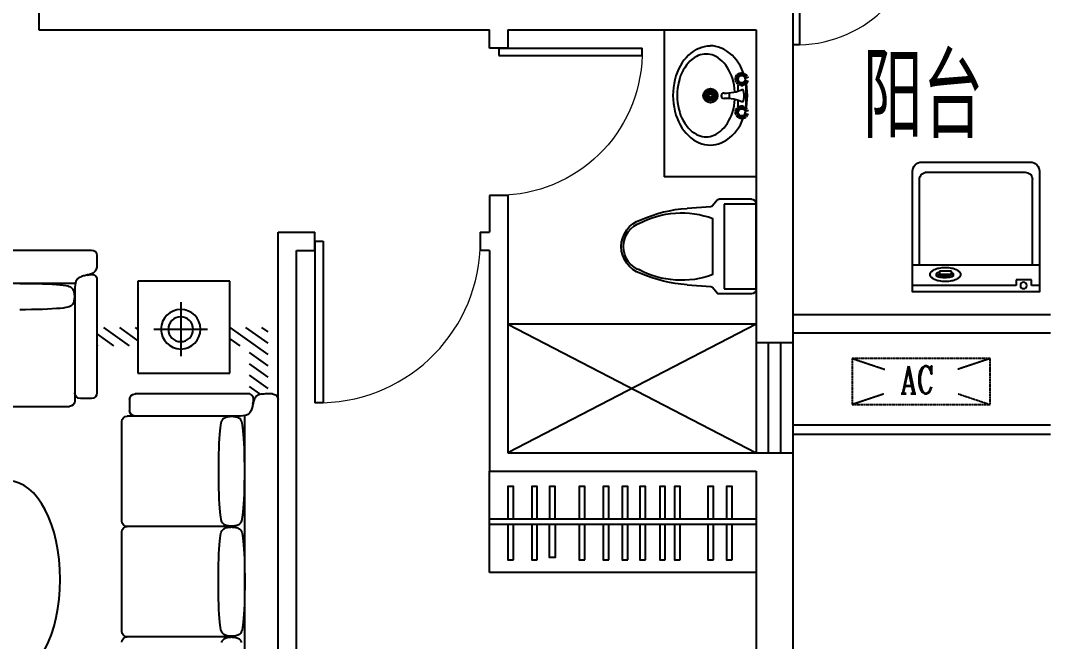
# Model space of a CAD drawing. Extents: x 4787548 to 4824448, y -1283794 to -1265894.
# Drawn here: x 4806948 to 4812548, y -1280419 to -1277044 of the extents above; entities that cross this region are included whole.
import ezdxf
from ezdxf.enums import TextEntityAlignment as Align

# ---------------------------------------------------------------- set-up
doc = ezdxf.new("R2010")
doc.units = 0
doc.header["$MEASUREMENT"] = 0
doc.linetypes.add('DASH', pattern=[0.35, 0.25, -0.1])
doc.layers.get('0').update_dxf_attribs({"linetype": 'CONTINUOUS'})
for name, color, linetype in [('4-BACLONY', 6, 'CONTINUOUS'), ('FURN', 8, 'CONTINUOUS'), ('j', 8, 'CONTINUOUS'), ('J-厨房', 8, 'CONTINUOUS'), ('KTIAO', 124, 'CONTINUOUS'), ('PUB_TEXT', 7, 'CONTINUOUS'), ('WALL', 2, 'CONTINUOUS'), ('WINDOW', 4, 'CONTINUOUS')]:
    doc.layers.add(name, color=color, linetype=linetype)
doc.styles.add('-黑体', font='simhei.ttf', dxfattribs={"width": 0.8})
doc.styles.add('_ROMANC', font='ROMANC', dxfattribs={"width": 0.6})
doc.styles.add('DIM_FONT', font='SIMPLEX.shx', dxfattribs={"width": 0.8})

# ---------------------------------------------------------------- blocks, each defined once
blk = doc.blocks.new('A$C41EE4F51')
for p, q in [((36.3, 647.4), (36.3, 690)), ((145.2, 690), (145.2, 0)), ((35.5, 647.4), (66.1, 647.4)), ((66.1, 647.4), (66.1, 564.3)), ((144.8, 652.3), (611.5, 652.3)), ((66.1, 564.3), (35.5, 564.3)), ((36.3, 0), (36.3, 564.3)), ((651.5, 77.7), (651.5, 612.3)), ((87.4, 222), (99.1, 221.9)), ((96.8, 211.5), (113.4, 211.5)), ((96.8, 146.9), (96.8, 211.5)), ((113.4, 211.5), (113.4, 146.9)), ((88.5, 130.2), (99, 130.2)), ((113.4, 146.9), (96.8, 146.9)), ((144.8, 37.7), (611.5, 37.7))]:
    blk.add_line(p, q)
at = {"elevation": 0}
blk.add_lwpolyline([(706.3, 50), (706.3, 640, 0.414214), (656.3, 690), (0.5, 690), (0.5, 0), (656.3, 0, 0.414214)], format="xyb", close=True, dxfattribs=at)
blk.add_circle((35.5, 603.7), 17.5)
for centre, radius, start, end in [((611.5, 612.3), 40, 0, 90), ((166.4, 192), 108.5, 155.2655, 169.1967), ((122.2, 212.3), 59.9, 131.9599, 155.2655), ((94.9, 242.6), 19.1, 90, 131.9599), ((94.9, 242.6), 19.1, 48.0401, 90), ((67.6, 212.3), 59.9, 24.7345, 48.0401), ((23.5, 192), 108.5, 10.8033, 24.7345), ((236.6, 178.5), 180, 169.1967, 180), ((236.6, 178.5), 180, 180, 190.8033), ((254.2, 176), 177.5, 173.9017, 180), ((254.2, 176), 177.5, 180, 186.0983), ((171.6, 184.9), 94.4, 165.5369, 173.9017), ((120.2, 198.1), 41.3, 148.0894, 165.5369), ((88.5, 217.8), 4.03, 90, 148.0894), ((264.7, 176), 177.5, 173.9017, 180), ((264.7, 176), 177.5, 180, 186.0983), ((182.1, 184.9), 94.4, 165.5369, 173.9017), ((88.5, 217.8), 4.03, 72.0546, 90), ((130.7, 198.1), 41.3, 148.0894, 165.5369), ((99, 217.8), 4.03, 90, 148.0894), ((99, 217.8), 4.03, 31.9106, 90), ((67.4, 198.1), 41.3, 18.9155, 31.9106), ((-46.8, 178.5), 180, 0, 10.8033), ((-46.8, 178.5), 180, 349.1967, 0), ((166.4, 165.1), 108.5, 190.8033, 204.7345), ((122.2, 144.8), 59.9, 204.7345, 228.0401), ((171.6, 167.2), 94.4, 186.0983, 194.4631), ((120.2, 154), 41.3, 194.4631, 211.9106), ((88.5, 134.3), 4.03, 211.9106, 270), ((182.1, 167.2), 94.4, 186.0983, 194.4631), ((130.7, 154), 41.3, 194.4631, 211.9106), ((99, 134.3), 4.03, 211.9106, 270), ((99, 134.3), 4.03, 270, 328.0894), ((67.4, 154), 41.3, 328.0894, 345.5369), ((16, 167.2), 94.4, 345.5369, 347.5389), ((67.6, 144.8), 59.9, 311.9599, 335.2655), ((23.5, 165.1), 108.5, 335.2655, 349.1967), ((94.9, 114.4), 19.1, 228.0401, 270), ((94.9, 114.4), 19.1, 270, 311.9599), ((611.5, 77.7), 40, 270, 0)]:
    blk.add_arc(centre, radius, start, end)
at = {"oblique": -180, "text_generation_flag": 4, "width": 0.8, "flags": 9}
for tag in ['XSIZE', 'YSIZE']:
    blk.add_attdef(tag, (0.5, 345), '', height=0.5, rotation=270, dxfattribs=at)
blk = doc.blocks.new('A$C633E5647')
at = {"rotation": 270}
blk.add_blockref('A$C41EE4F51', (0, 706.3), dxfattribs=at)
blk = doc.blocks.new('A$C0A224319')
at = {"layer": 'KTIAO', "linetype": 'DASH'}
for p, q in [((0, 250), (0, 0)), ((750, 250), (0, 250)), ((0, 250), (176.8, 191.1)), ((750, 250), (573.2, 191.1)), ((750, 0), (750, 250)), ((172.2, 57.4), (0, 0)), ((575.5, 58.2), (750, 0)), ((0, 0), (750, 0))]:
    blk.add_line(p, q, dxfattribs=at)
at = {"layer": 'KTIAO', "style": '_ROMANC', "width": 0.7}
blk.add_text('AC', height=148.6, rotation=360, dxfattribs=at).set_placement((261.2, 60))
at = {"layer": 'KTIAO', "style": 'DIM_FONT', "oblique": 360, "width": 0.6, "flags": 9}
for tag in ['YSIZE', 'XSIZE']:
    blk.add_attdef(tag, (0, 0), '', height=0.5, rotation=360, dxfattribs=at)
blk = doc.blocks.new('M_B0OPK')
for p, q in [((-0.5, 0.5), (0.5, 0.5)), ((0.5, 0.1667), (-0.5, 0.1667)), ((0.5, -0.1667), (-0.5, -0.1667)), ((-0.5, -0.5), (0.5, -0.5))]:
    blk.add_line(p, q)
blk = doc.blocks.new('沙发001')
for p, q in [((-990, 0), (990, 0)), ((1020, -30), (1020, -70)), ((1013.3, -109.6), (1010.6, -114.3)), ((1015.5, -104.4), (1013.3, -109.6)), ((1017.2, -98.6), (1015.5, -104.4)), ((1018.5, -92.2), (1017.2, -98.6)), ((1019.3, -85.3), (1018.5, -92.2)), ((1019.8, -77.9), (1019.3, -85.3)), ((1020, -70), (1019.8, -77.9)), ((1060.3, -156.4), (1020, -100.1)), ((1121.9, -156.4), (1050.2, -56.4)), ((1183.4, -156.4), (1111.7, -56.4)), ((1244.9, -156.4), (1173.2, -56.4)), ((1381.9, -261.7), (1234.7, -56.4)), ((1382.1, -176.1), (1296.3, -56.4)), ((1382.1, -90.3), (1357.8, -56.4)), ((908.1, -164.8), (905, -171.6)), ((911.9, -159.4), (908.1, -164.8)), ((916.1, -155.2), (911.9, -159.4)), ((920.7, -151.8), (916.1, -155.2)), ((925.6, -149.1), (920.7, -151.8)), ((930.6, -146.7), (925.6, -149.1)), ((935.8, -144.6), (930.6, -146.7)), ((941, -142.8), (935.8, -144.6)), ((946.4, -141.2), (941, -142.8)), ((951.8, -139.7), (946.4, -141.2)), ((957.3, -138.3), (951.8, -139.7)), ((962.8, -137), (957.3, -138.3)), ((968.4, -135.7), (962.8, -137)), ((966.6, -136.9), (977.8, -134.2)), ((974, -134.4), (968.4, -135.7)), ((979.5, -133), (974, -134.4)), ((977.8, -134.2), (987.5, -133)), ((984.9, -131.4), (979.5, -133)), ((990.1, -129.5), (984.9, -131.4)), ((987.5, -133), (995.8, -133.2)), ((995, -127.4), (990.1, -129.5)), ((999.6, -124.9), (995, -127.4)), ((995.8, -133.2), (1002.9, -134.7)), ((1003.8, -121.9), (999.6, -124.9)), ((1002.9, -134.7), (1008.7, -137.6)), ((1007.5, -118.4), (1003.8, -121.9)), ((1010.6, -114.3), (1007.5, -118.4)), ((1008.7, -137.6), (1013.5, -141.8)), ((1013.5, -141.8), (1017.2, -147.2)), ((1017.2, -147.2), (1020, -153.7)), ((1020, -153.7), (1020, -777.2)), ((900, -181.6), (-902.2, -181.6)), ((-330.9, -197.3), (-324.5, -200.1)), ((-324.5, -200.1), (-319.6, -203.2)), ((-319.6, -203.2), (-315.9, -206.6)), ((-315.9, -206.6), (-313, -210.5)), ((-313, -210.5), (-310.5, -214.8)), ((-310.5, -214.8), (-308.4, -219.5)), ((-308.4, -219.5), (-306.7, -224.6)), ((-291.6, -219.5), (-293.3, -224.6)), ((-289.5, -214.8), (-291.6, -219.5)), ((-287, -210.5), (-289.5, -214.8)), ((-284.1, -206.6), (-287, -210.5)), ((-280.4, -203.2), (-284.1, -206.6)), ((-275.5, -200.1), (-280.4, -203.2)), ((-269.1, -197.3), (-275.5, -200.1)), ((-260.7, -194.9), (-269.1, -197.3)), ((-250, -192.7), (-260.7, -194.9)), ((-236.6, -190.7), (-250, -192.7)), ((-220.1, -188.9), (-236.6, -190.7)), ((-200.2, -187.2), (-220.1, -188.9)), ((-177.3, -185.7), (-200.2, -187.2)), ((-151.7, -184.4), (-177.3, -185.7)), ((-124, -183.3), (-151.7, -184.4)), ((-94.5, -182.3), (-124, -183.3)), ((-63.7, -181.7), (-94.5, -182.3)), ((-32.1, -181.2), (-63.7, -181.7)), ((0, -181.1), (-32.1, -181.2)), ((32.1, -181.2), (0, -181.1)), ((63.7, -181.7), (32.1, -181.2)), ((94.5, -182.3), (63.7, -181.7)), ((124, -183.3), (94.5, -182.3)), ((151.7, -184.4), (124, -183.3)), ((177.3, -185.7), (151.7, -184.4)), ((200.2, -187.2), (177.3, -185.7)), ((220.1, -188.9), (200.2, -187.2)), ((236.6, -190.7), (220.1, -188.9)), ((250, -192.7), (236.6, -190.7)), ((260.7, -194.9), (250, -192.7)), ((269.1, -197.3), (260.7, -194.9)), ((275.5, -200.1), (269.1, -197.3)), ((280.4, -203.2), (275.5, -200.1)), ((284.1, -206.6), (280.4, -203.2)), ((287, -210.5), (284.1, -206.6)), ((289.5, -214.8), (287, -210.5)), ((291.6, -219.5), (289.5, -214.8)), ((293.3, -224.6), (291.6, -219.5)), ((306.7, -224.6), (308.4, -219.5)), ((308.4, -219.5), (310.5, -214.8)), ((310.5, -214.8), (313, -210.5)), ((313, -210.5), (315.9, -206.6)), ((315.9, -206.6), (319.6, -203.2)), ((319.6, -203.2), (324.5, -200.1)), ((324.5, -200.1), (330.9, -197.3)), ((330.9, -197.3), (339.3, -194.9)), ((339.3, -194.9), (350, -192.7)), ((350, -192.7), (363.4, -190.7)), ((363.4, -190.7), (379.9, -188.9)), ((379.9, -188.9), (399.8, -187.2)), ((399.8, -187.2), (422.7, -185.7)), ((422.7, -185.7), (448.3, -184.4)), ((448.3, -184.4), (476, -183.3)), ((476, -183.3), (505.5, -182.3)), ((505.5, -182.3), (536.3, -181.7)), ((536.3, -181.7), (567.9, -181.2)), ((567.9, -181.2), (600, -181.1)), ((600, -181.1), (632.1, -181.2)), ((632.1, -181.2), (663.7, -181.7)), ((663.7, -181.7), (694.5, -182.3)), ((694.5, -182.3), (724, -183.3)), ((724, -183.3), (751.7, -184.4)), ((751.7, -184.4), (777.3, -185.7)), ((777.3, -185.7), (800.2, -187.2)), ((800.2, -187.2), (820.1, -188.9)), ((820.1, -188.9), (836.6, -190.7)), ((836.6, -190.7), (850, -192.7)), ((850, -192.7), (860.7, -194.9)), ((860.7, -194.9), (869.1, -197.3)), ((869.1, -197.3), (875.5, -200.1)), ((875.5, -200.1), (880.4, -203.2)), ((880.4, -203.2), (884.1, -206.6)), ((884.1, -206.6), (887, -210.5)), ((887, -210.5), (889.5, -214.8)), ((889.5, -214.8), (891.6, -219.5)), ((891.6, -219.5), (893.3, -224.6)), ((900.8, -190.7), (900, -203.5)), ((900, -203.5), (900, -820)), ((902.5, -180.2), (900.8, -190.7)), ((905, -171.6), (902.5, -180.2)), ((1320.4, -261.7), (1282.1, -208.3)), ((-306.7, -224.6), (-305.3, -229.9)), ((-305.3, -275.9), (-306.7, -281.3)), ((-305.3, -229.9), (-304.2, -235.5)), ((-304.2, -270.4), (-305.3, -275.9)), ((-304.2, -235.5), (-303.5, -241.2)), ((-303.5, -264.7), (-304.2, -270.4)), ((-303.5, -241.2), (-303.1, -247)), ((-303.1, -258.8), (-303.5, -264.7)), ((-303.1, -247), (-302.9, -252.9)), ((-302.9, -252.9), (-303.1, -258.8)), ((-300, -251.3), (-300, -820)), ((-296.9, -247), (-297.1, -252.9)), ((-297.1, -252.9), (-296.9, -258.8)), ((-296.5, -241.2), (-296.9, -247)), ((-296.9, -258.8), (-296.5, -264.7)), ((-295.8, -235.5), (-296.5, -241.2)), ((-296.5, -264.7), (-295.8, -270.4)), ((-294.7, -229.9), (-295.8, -235.5)), ((-295.8, -270.4), (-294.7, -275.9)), ((-293.3, -224.6), (-294.7, -229.9)), ((-294.7, -275.9), (-293.3, -281.3)), ((294.7, -229.9), (293.3, -224.6)), ((293.3, -281.3), (294.7, -275.9)), ((295.8, -235.5), (294.7, -229.9)), ((294.7, -275.9), (295.8, -270.4)), ((296.5, -241.2), (295.8, -235.5)), ((295.8, -270.4), (296.5, -264.7)), ((296.9, -247), (296.5, -241.2)), ((296.5, -264.7), (296.9, -258.8)), ((297.1, -252.9), (296.9, -247)), ((296.9, -258.8), (297.1, -252.9)), ((300, -251.3), (300, -820)), ((302.9, -252.9), (303.1, -247)), ((303.1, -258.8), (302.9, -252.9)), ((303.1, -247), (303.5, -241.2)), ((303.5, -264.7), (303.1, -258.8)), ((303.5, -241.2), (304.2, -235.5)), ((304.2, -270.4), (303.5, -264.7)), ((304.2, -235.5), (305.3, -229.9)), ((305.3, -275.9), (304.2, -270.4)), ((305.3, -229.9), (306.7, -224.6)), ((306.7, -281.3), (305.3, -275.9)), ((893.3, -224.6), (894.7, -229.9)), ((894.7, -275.9), (893.3, -281.3)), ((894.7, -229.9), (895.8, -235.5)), ((895.8, -270.4), (894.7, -275.9)), ((895.8, -235.5), (896.5, -241.2)), ((896.5, -264.7), (895.8, -270.4)), ((896.5, -241.2), (896.9, -247)), ((896.9, -258.8), (896.5, -264.7)), ((896.9, -247), (897.1, -252.9)), ((897.1, -252.9), (896.9, -258.8)), ((1132.6, -261.7), (1632.6, -261.7)), ((1132.6, -761.7), (1132.6, -261.7)), ((1632.6, -261.7), (1632.6, -761.7)), ((-324.5, -305.7), (-330.9, -308.5)), ((-319.6, -302.7), (-324.5, -305.7)), ((-315.9, -299.2), (-319.6, -302.7)), ((-313, -295.3), (-315.9, -299.2)), ((-310.5, -291), (-313, -295.3)), ((-308.4, -286.3), (-310.5, -291)), ((-306.7, -281.3), (-308.4, -286.3)), ((-293.3, -281.3), (-291.6, -286.3)), ((-291.6, -286.3), (-289.5, -291)), ((-289.5, -291), (-287, -295.3)), ((-287, -295.3), (-284.1, -299.2)), ((-284.1, -299.2), (-280.4, -302.7)), ((-280.4, -302.7), (-275.5, -305.7)), ((-275.5, -305.7), (-269.1, -308.5)), ((-269.1, -308.5), (-260.7, -311)), ((-260.7, -311), (-250, -313.2)), ((-250, -313.2), (-236.6, -315.1)), ((-236.6, -315.1), (-220.1, -316.9)), ((-220.1, -316.9), (-200.2, -318.6)), ((-200.2, -318.6), (-177.3, -320.1)), ((-177.3, -320.1), (-151.7, -321.4)), ((-151.7, -321.4), (-124, -322.6)), ((-124, -322.6), (-94.5, -323.5)), ((-94.5, -323.5), (-63.7, -324.2)), ((-63.7, -324.2), (-32.1, -324.6)), ((-32.1, -324.6), (0, -324.7)), ((0, -324.7), (32.1, -324.6)), ((32.1, -324.6), (63.7, -324.2)), ((63.7, -324.2), (94.5, -323.5)), ((94.5, -323.5), (124, -322.6)), ((124, -322.6), (151.7, -321.4)), ((151.7, -321.4), (177.3, -320.1)), ((177.3, -320.1), (200.2, -318.6)), ((200.2, -318.6), (220.1, -316.9)), ((220.1, -316.9), (236.6, -315.1)), ((236.6, -315.1), (250, -313.2)), ((250, -313.2), (260.7, -311)), ((260.7, -311), (269.1, -308.5)), ((269.1, -308.5), (275.5, -305.7)), ((275.5, -305.7), (280.4, -302.7)), ((280.4, -302.7), (284.1, -299.2)), ((284.1, -299.2), (287, -295.3)), ((287, -295.3), (289.5, -291)), ((289.5, -291), (291.6, -286.3)), ((291.6, -286.3), (293.3, -281.3)), ((308.4, -286.3), (306.7, -281.3)), ((310.5, -291), (308.4, -286.3)), ((313, -295.3), (310.5, -291)), ((315.9, -299.2), (313, -295.3)), ((319.6, -302.7), (315.9, -299.2)), ((324.5, -305.7), (319.6, -302.7)), ((330.9, -308.5), (324.5, -305.7)), ((339.3, -311), (330.9, -308.5)), ((350, -313.2), (339.3, -311)), ((363.4, -315.1), (350, -313.2)), ((379.9, -316.9), (363.4, -315.1)), ((399.8, -318.6), (379.9, -316.9)), ((422.7, -320.1), (399.8, -318.6)), ((448.3, -321.4), (422.7, -320.1)), ((476, -322.6), (448.3, -321.4)), ((505.5, -323.5), (476, -322.6)), ((536.3, -324.2), (505.5, -323.5)), ((567.9, -324.6), (536.3, -324.2)), ((600, -324.7), (567.9, -324.6)), ((632.1, -324.6), (600, -324.7)), ((663.7, -324.2), (632.1, -324.6)), ((694.5, -323.5), (663.7, -324.2)), ((724, -322.6), (694.5, -323.5)), ((751.7, -321.4), (724, -322.6)), ((777.3, -320.1), (751.7, -321.4)), ((800.2, -318.6), (777.3, -320.1)), ((820.1, -316.9), (800.2, -318.6)), ((836.6, -315.1), (820.1, -316.9)), ((850, -313.2), (836.6, -315.1)), ((860.7, -311), (850, -313.2)), ((869.1, -308.5), (860.7, -311)), ((875.5, -305.7), (869.1, -308.5)), ((880.4, -302.7), (875.5, -305.7)), ((884.1, -299.2), (880.4, -302.7)), ((887, -295.3), (884.1, -299.2)), ((889.5, -291), (887, -295.3)), ((891.6, -286.3), (889.5, -291)), ((893.3, -281.3), (891.6, -286.3)), ((1372, -675.7), (1372, -382.8)), ((1518.4, -529.2), (1225.6, -529.2)), ((1632.6, -761.7), (1132.6, -761.7)), ((1382.1, -862.8), (1309.7, -761.7)), ((1382.1, -776.9), (1371.2, -761.7)), ((990, -807.2), (930, -807.2)), ((1382.1, -948.6), (1282.1, -809.1)), ((-270, -850), (270, -850)), ((330, -850), (870, -850)), ((1346.4, -984.7), (1282.1, -894.9)), ((1649, -984.7), (1025.5, -984.7)), ((1284.9, -984.7), (1282.1, -980.7)), ((1655.5, -987.5), (1649, -984.7)), ((1660.9, -991.2), (1655.5, -987.5)), ((1665.1, -995.9), (1660.9, -991.2)), ((1667.9, -1001.8), (1665.1, -995.9)), ((1669.5, -1008.8), (1667.9, -1001.8)), ((1677.8, -1005.1), (1675.3, -1009.7)), ((1680.8, -1000.9), (1677.8, -1005.1)), ((1684.3, -997.2), (1680.8, -1000.9)), ((1688.4, -994), (1684.3, -997.2)), ((1693.1, -991.4), (1688.4, -994)), ((1698.3, -989.2), (1693.1, -991.4)), ((1704.1, -987.5), (1698.3, -989.2)), ((1710.4, -986.2), (1704.1, -987.5)), ((1717.3, -985.3), (1710.4, -986.2)), ((1724.7, -984.8), (1717.3, -985.3)), ((1732.7, -984.7), (1724.7, -984.8)), ((1772.7, -984.7), (1732.7, -984.7)), ((995.5, -1014.7), (995.5, -1074.7)), ((1659.9, -1063.6), (1658.1, -1068.9)), ((1661.5, -1058.3), (1659.9, -1063.6)), ((1663, -1052.9), (1661.5, -1058.3)), ((1664.4, -1047.4), (1663, -1052.9)), ((1665.7, -1041.8), (1664.4, -1047.4)), ((1667, -1036.2), (1665.7, -1041.8)), ((1665.8, -1038), (1668.5, -1026.9)), ((1668.3, -1030.7), (1667, -1036.2)), ((1669.7, -1025.2), (1668.3, -1030.7)), ((1668.5, -1026.9), (1669.7, -1017.2)), ((1669.7, -1017.2), (1669.5, -1008.8)), ((1671.3, -1019.8), (1669.7, -1025.2)), ((1673.1, -1014.6), (1671.3, -1019.8)), ((1675.3, -1009.7), (1673.1, -1014.6)), ((1802.7, -1794.7), (1802.7, -1014.7)), ((1599.2, -1104.7), (982.7, -1104.7)), ((1507.4, -1117.6), (1503.5, -1120.6)), ((1511.7, -1115.2), (1507.4, -1117.6)), ((1516.4, -1113.1), (1511.7, -1115.2)), ((1521.4, -1111.3), (1516.4, -1113.1)), ((1526.7, -1109.9), (1521.4, -1111.3)), ((1532.3, -1108.9), (1526.7, -1109.9)), ((1538, -1108.1), (1532.3, -1108.9)), ((1543.9, -1107.7), (1538, -1108.1)), ((1549.8, -1107.6), (1543.9, -1107.7)), ((1555.7, -1107.7), (1549.8, -1107.6)), ((1561.5, -1108.1), (1555.7, -1107.7)), ((1567.2, -1108.9), (1561.5, -1108.1)), ((1572.8, -1109.9), (1567.2, -1108.9)), ((1578.1, -1111.3), (1572.8, -1109.9)), ((1583.2, -1113.1), (1578.1, -1111.3)), ((1587.9, -1115.2), (1583.2, -1113.1)), ((1592.2, -1117.6), (1587.9, -1115.2)), ((1596, -1120.6), (1592.2, -1117.6)), ((1612, -1103.9), (1599.2, -1104.7)), ((1622.5, -1102.2), (1612, -1103.9)), ((1621, -1102.4), (1621, -1706.9)), ((1631, -1099.7), (1622.5, -1102.2)), ((1637.9, -1096.5), (1631, -1099.7)), ((1643.3, -1092.8), (1637.9, -1096.5)), ((1647.5, -1088.5), (1643.3, -1092.8)), ((1650.9, -1083.9), (1647.5, -1088.5)), ((1653.6, -1079.1), (1650.9, -1083.9)), ((1656, -1074), (1653.6, -1079.1)), ((1658.1, -1068.9), (1656, -1074)), ((952.7, -1674.7), (952.7, -1134.7)), ((1487.5, -1168.1), (1485.7, -1184.6)), ((1489.5, -1154.7), (1487.5, -1168.1)), ((1491.7, -1144), (1489.5, -1154.7)), ((1494.2, -1135.6), (1491.7, -1144)), ((1496.9, -1129.2), (1494.2, -1135.6)), ((1500, -1124.3), (1496.9, -1129.2)), ((1503.5, -1120.6), (1500, -1124.3)), ((1599.5, -1124.3), (1596, -1120.6)), ((1602.6, -1129.2), (1599.5, -1124.3)), ((1605.3, -1135.6), (1602.6, -1129.2)), ((1607.8, -1144), (1605.3, -1135.6)), ((1610, -1154.7), (1607.8, -1144)), ((1612, -1168.1), (1610, -1154.7)), ((1613.8, -1184.6), (1612, -1168.1)), ((1482.6, -1227.4), (1481.2, -1252.9)), ((1484.1, -1204.5), (1482.6, -1227.4)), ((1485.7, -1184.6), (1484.1, -1204.5)), ((1615.5, -1204.5), (1613.8, -1184.6)), ((1617, -1227.4), (1615.5, -1204.5)), ((1618.3, -1252.9), (1617, -1227.4)), ((1480.1, -1280.7), (1479.2, -1310.1)), ((1481.2, -1252.9), (1480.1, -1280.7)), ((1619.4, -1280.7), (1618.3, -1252.9)), ((1620.3, -1310.1), (1619.4, -1280.7)), ((1478.5, -1340.9), (1478.1, -1372.6)), ((1479.2, -1310.1), (1478.5, -1340.9)), ((1621, -1340.9), (1620.3, -1310.1)), ((1621.4, -1372.6), (1621, -1340.9)), ((1478.1, -1372.6), (1477.9, -1404.7)), ((1621.6, -1404.7), (1621.4, -1372.6))]:
    blk.add_line(p, q)
for radius in [107.4, 67.4]:
    blk.add_circle((1372, -529.2), radius)
for centre, start, end in [((990, -30), 360, 90), ((930, -777.2), 180, 270), ((990, -777.2), 270, 360), ((-330, -820), 270, 360), ((-270, -820), 180, 270), ((270, -820), 270, 360), ((330, -820), 180, 270), ((870, -820), 270, 360), ((1025.5, -1014.7), 90, 180), ((1772.7, -1014.7), 0, 90), ((982.7, -1134.7), 90, 180), ((1025.5, -1074.7), 180, 270)]:
    blk.add_arc(centre, 30, start, end)
blk.add_ellipse((12.1, -1463.7), major_axis=(-534.5, 0), ratio=0.522682)
blk = doc.blocks.new('toilet3')
at = {"layer": 'j'}
for p, q in [((-74.8, 394.3), (-95.7, 388.5)), ((-53.7, 398.8), (-74.8, 394.3)), ((-32.3, 402.1), (-53.7, 398.8)), ((-10.8, 404), (-32.3, 402.1)), ((10.8, 404.7), (-10.8, 404)), ((32.4, 404), (10.8, 404.7)), ((53.9, 402.1), (32.4, 404)), ((75.3, 398.8), (53.9, 402.1)), ((96.4, 394.3), (75.3, 398.8)), ((117.3, 388.5), (96.4, 394.3)), ((-180.1, 345.4), (-194.4, 333.7)), ((-164.5, 356.3), (-180.1, 345.4)), ((-148.1, 366.1), (-164.5, 356.3)), ((-140, 341), (-153.1, 331.9)), ((-131.2, 374.8), (-148.1, 366.1)), ((-126.3, 349.2), (-140, 341)), ((-113.6, 382.2), (-131.2, 374.8)), ((-112.1, 356.5), (-126.3, 349.2)), ((-95.7, 388.5), (-113.6, 382.2)), ((-97.4, 362.8), (-112.1, 356.5)), ((-82.3, 368), (-97.4, 362.8)), ((-64.1, 373.1), (-82.3, 368)), ((-45.6, 377.1), (-64.1, 373.1)), ((-26.9, 379.9), (-45.6, 377.1)), ((-8.1, 381.6), (-26.9, 379.9)), ((10.8, 382.2), (-8.1, 381.6)), ((29.7, 381.6), (10.8, 382.2)), ((48.5, 379.9), (29.7, 381.6)), ((67.2, 377.1), (48.5, 379.9)), ((85.7, 373.1), (67.2, 377.1)), ((103.9, 368), (85.7, 373.1)), ((119, 362.8), (103.9, 368)), ((135.3, 382.2), (117.3, 388.5)), ((133.7, 356.5), (119, 362.8)), ((147.9, 349.2), (133.7, 356.5)), ((152.8, 374.8), (135.3, 382.2)), ((161.6, 341), (147.9, 349.2)), ((169.8, 366.1), (152.8, 374.8)), ((174.7, 331.9), (161.6, 341)), ((186.1, 356.3), (169.8, 366.1)), ((201.7, 345.4), (186.1, 356.3)), ((216, 333.7), (201.7, 345.4)), ((-230.5, 292.2), (-240, 276.5)), ((-219.6, 307), (-230.5, 292.2)), ((-207.6, 320.9), (-219.6, 307)), ((-194.4, 333.7), (-207.6, 320.9)), ((-193.1, 289.7), (-200.7, 277.2)), ((-184.5, 301.5), (-193.1, 289.7)), ((-174.9, 312.5), (-184.5, 301.5)), ((-164.4, 322.6), (-174.9, 312.5)), ((-153.1, 331.9), (-164.4, 322.6)), ((186, 322.6), (174.7, 331.9)), ((196.5, 312.5), (186, 322.6)), ((206.1, 301.5), (196.5, 312.5)), ((214.7, 289.7), (206.1, 301.5)), ((222.3, 277.2), (214.7, 289.7)), ((229.2, 320.9), (216, 333.7)), ((241.2, 307), (229.2, 320.9)), ((252.1, 292.2), (241.2, 307)), ((261.6, 276.5), (252.1, 292.2)), ((-256.1, 233), (-258.4, 217.7)), ((-252.2, 248), (-256.1, 233)), ((-246.8, 262.5), (-252.2, 248)), ((-240, 276.5), (-246.8, 262.5)), ((-213.6, 235.6), (-214.2, 224.7)), ((-214.2, 224.7), (-213.6, 213.7)), ((-212, 246.5), (-213.6, 235.6)), ((-209.3, 257.1), (-212, 246.5)), ((-205.5, 267.4), (-209.3, 257.1)), ((-200.7, 277.2), (-205.5, 267.4)), ((4.2, 208.7), (-7.2, 224.4)), ((6.9, 210.1), (0.9, 228.6)), ((9.9, 210.5), (9.9, 230)), ((13, 210.1), (19, 228.6)), ((15.7, 208.7), (27.1, 224.4)), ((227.1, 267.4), (222.3, 277.2)), ((230.9, 257.1), (227.1, 267.4)), ((233.6, 246.5), (230.9, 257.1)), ((235.2, 235.6), (233.6, 246.5)), ((235.8, 224.7), (235.2, 235.6)), ((235.2, 213.7), (235.8, 224.7)), ((261.6, 276.5), (268.4, 262.5)), ((268.4, 262.5), (273.8, 248)), ((273.8, 248), (277.7, 233)), ((277.7, 233), (280, 217.7)), ((-258.4, 217.7), (-259.2, 202.2)), ((-259.2, 202.2), (-258.4, 186.7)), ((-258.4, 186.7), (-256.1, 171.4)), ((-256.1, 171.4), (-252.2, 156.4)), ((-213.6, 213.7), (-212, 202.9)), ((-212, 202.9), (-209.3, 192.3)), ((-209.3, 192.3), (-205.5, 182)), ((-205.5, 182), (-200.7, 172.1)), ((-200.7, 172.1), (-193.1, 159.7)), ((0.2, 200.8), (-19.2, 200.8)), ((0.7, 203.8), (-17.8, 209.8)), ((0.7, 197.8), (-17.8, 191.8)), ((2.1, 206.5), (-13.7, 218)), ((2.1, 195.1), (-13.7, 183.7)), ((4.2, 192.9), (-7.2, 177.2)), ((6.9, 191.6), (0.9, 173.1)), ((9.9, 191.1), (9.9, 171.6)), ((13, 191.6), (19, 173.1)), ((15.7, 192.9), (27.1, 177.2)), ((17.8, 206.5), (33.6, 218)), ((17.8, 195.1), (33.6, 183.7)), ((19.2, 203.8), (37.7, 209.8)), ((19.2, 197.8), (37.7, 191.8)), ((19.7, 200.8), (39.1, 200.8)), ((214.7, 159.7), (222.3, 172.1)), ((222.3, 172.1), (227.1, 182)), ((227.1, 182), (230.9, 192.3)), ((230.9, 192.3), (233.6, 202.9)), ((233.6, 202.9), (235.2, 213.7)), ((273.8, 156.4), (277.7, 171.4)), ((277.7, 171.4), (280, 186.7)), ((280, 217.7), (280.8, 202.2)), ((280, 186.7), (280.8, 202.2)), ((-252.2, 156.4), (-246.8, 141.8)), ((-246.8, 141.8), (-240, 127.9)), ((-240, 127.9), (-230.5, 112.2)), ((-230.5, 112.2), (-219.6, 97.3)), ((-193.1, 159.7), (-184.5, 147.9)), ((-184.5, 147.9), (-174.9, 136.9)), ((-174.9, 136.9), (-164.4, 126.7)), ((-164.4, 126.7), (-153.1, 117.5)), ((-153.1, 117.5), (-140, 108.3)), ((161.6, 108.3), (174.7, 117.5)), ((174.7, 117.5), (186, 126.7)), ((186, 126.7), (196.5, 136.9)), ((196.5, 136.9), (206.1, 147.9)), ((206.1, 147.9), (214.7, 159.7)), ((241.2, 97.3), (252.1, 112.2)), ((252.1, 112.2), (261.6, 127.9)), ((261.6, 127.9), (268.4, 141.8)), ((268.4, 141.8), (273.8, 156.4)), ((-219.6, 97.3), (-207.6, 83.4)), ((-207.6, 83.4), (-194.4, 70.6)), ((-194.4, 70.6), (-180.1, 59)), ((-180.1, 59), (-164.5, 48.1)), ((-140, 108.3), (-126.3, 100.1)), ((-126.3, 100.1), (-112.1, 92.8)), ((-112.1, 92.8), (-97.4, 86.6)), ((-92.7, 46.6), (-104.1, 62.3)), ((-97.4, 86.6), (-82.3, 81.3)), ((-87.2, 49.3), (-93.2, 67.8)), ((-82.3, 81.3), (-64.1, 76.2)), ((-81.2, 50.3), (-81.2, 69.7)), ((-75.2, 49.3), (-69.2, 67.8)), ((-69.8, 46.6), (-58.3, 62.3)), ((-64.1, 76.2), (-45.6, 72.3)), ((-45.6, 72.3), (-26.9, 69.4)), ((-26.9, 69.4), (-11.6, 68.1)), ((24.6, 99.4), (-6.6, 99.4)), ((29.8, 67.7), (48.5, 69.4)), ((48.5, 69.4), (67.2, 72.3)), ((67.2, 72.3), (85.7, 76.2)), ((87.8, 46.6), (76.4, 62.3)), ((85.7, 76.2), (103.9, 81.3)), ((93.2, 49.3), (87.2, 67.8)), ((99.3, 50.3), (99.3, 69.7)), ((103.9, 81.3), (119, 86.6)), ((105.3, 49.3), (111.3, 67.8)), ((110.7, 46.6), (122.1, 62.3)), ((119, 86.6), (133.7, 92.8)), ((133.7, 92.8), (147.9, 100.1)), ((147.9, 100.1), (161.6, 108.3)), ((186.1, 48.1), (201.7, 59)), ((201.7, 59), (216, 70.6)), ((216, 70.6), (229.2, 83.4)), ((229.2, 83.4), (241.2, 97.3)), ((-164.5, 48.1), (-148.1, 38.3)), ((-148.1, 38.3), (-131.2, 29.6)), ((-131.2, 29.6), (-113.6, 22.1)), ((-100.7, 30.8), (-120.1, 30.8)), ((-99.7, 36.8), (-118.2, 42.9)), ((-99.7, 24.8), (-118.2, 18.8)), ((-113.6, 22.1), (-95.7, 15.8)), ((-97, 42.3), (-112.7, 53.7)), ((-97, 19.4), (-112.7, 7.9)), ((-92.7, 15.1), (-104.1, -0.7)), ((-95.7, 15.8), (-74.8, 10)), ((-87.2, 12.3), (-93.2, -6.2)), ((-75.2, 12.3), (-69.2, -6.2)), ((-74.8, 10), (-53.7, 5.5)), ((-69.8, 15.1), (-58.3, -0.7)), ((-65.5, 42.3), (-49.7, 53.7)), ((-65.5, 19.4), (-49.7, 7.9)), ((-62.7, 36.8), (-44.2, 42.9)), ((-62.7, 24.8), (-44.2, 18.8)), ((-61.8, 30.8), (-42.3, 30.8)), ((-53.7, 5.5), (-32.3, 2.3)), ((-15.7, 52.8), (-49.1, 52.8)), ((67.1, 8.9), (-49.1, 8.9)), ((-32.3, 2.3), (-10.8, 0.3)), ((-10.8, 0.3), (10.8, -0.3)), ((10.8, -0.3), (32.4, 0.3)), ((32.4, 0.3), (53.9, 2.3)), ((67.1, 52.8), (33.7, 52.8)), ((53.9, 2.3), (75.3, 5.5)), ((79.8, 30.8), (60.3, 30.8)), ((80.7, 36.8), (62.2, 42.9)), ((80.7, 24.8), (62.2, 18.8)), ((83.5, 42.3), (67.8, 53.7)), ((83.5, 19.4), (67.8, 7.9)), ((75.3, 5.5), (96.4, 10)), ((87.8, 15.1), (76.4, -0.7)), ((93.2, 12.3), (87.2, -6.2)), ((96.4, 10), (117.3, 15.8)), ((105.3, 12.3), (111.3, -6.2)), ((110.7, 15.1), (122.1, -0.7)), ((115, 42.3), (130.7, 53.7)), ((115, 19.4), (130.7, 7.9)), ((117.3, 15.8), (135.3, 22.1)), ((117.8, 36.8), (136.3, 42.9)), ((117.8, 24.8), (136.3, 18.8)), ((118.7, 30.8), (138.2, 30.8)), ((135.3, 22.1), (152.8, 29.6)), ((152.8, 29.6), (169.8, 38.3)), ((169.8, 38.3), (186.1, 48.1))]:
    blk.add_line(p, q, dxfattribs=at)
for centre, radius in [((9.9, 200.8), 38.9), ((9.9, 200.8), 29.2), ((9.9, 200.8), 9.73), ((-81.2, 30.8), 19.5), ((99.3, 30.8), 19.5)]:
    blk.add_circle(centre, radius, dxfattribs=at)
for centre, radius, start, end in [((-245.1, 121.9), 239.6, 335.8374, 1.2386), ((9, 127.1), 14.6, 0, 180), ((263.1, 121.9), 239.6, 178.7614, 204.1626), ((9, 122.8), 105.1, 250.2486, 289.7514)]:
    blk.add_arc(centre, radius, start, end, dxfattribs=at)
blk = doc.blocks.new('toilet20')
at = {"layer": 'j'}
for p, q in [((-231.8, 0), (231.8, 0)), ((230.2, 0), (230.2, -174.6)), ((-257.2, -25.4), (-257.2, -202.3)), ((-230.2, -174.6), (-230.2, 0)), ((257.2, -25.4), (257.2, -202.3)), ((-252.6, -212), (-221.8, -237.7)), ((230.2, -174.6), (-230.2, -174.6)), ((252.6, -212), (221.8, -237.7)), ((-208, -374.7), (-217.3, -246.5)), ((-152.4, -235), (152.4, -235)), ((208, -374.7), (217.3, -246.5))]:
    blk.add_line(p, q, dxfattribs=at)
for centre, radius, start, end in [((231.8, -25.4), 25.4, 0, 90), ((-231.8, -25.4), 25.4, 90, 180), ((-244.5, -202.3), 12.7, 180, 230.1944), ((244.5, -202.3), 12.7, 309.8056, 0), ((-230, -247.4), 12.7, 4.1704, 50.1944), ((309.5, -406.6), 492.7, 159.6179, 208.0402), ((-309.5, -406.6), 492.7, 331.9598, 20.3821), ((230, -247.4), 12.7, 129.8056, 175.8296), ((531.5, -327.1), 741, 183.6819, 203.8813), ((-531.5, -327.1), 741, 336.1187, 356.3181), ((0, -580), 153.5, 197.8712, 270), ((-2.1, -586.4), 134.4, 197.6294, 270.8997), ((0, -580), 153.5, 270, 342.1288), ((2.1, -586.4), 134.4, 269.1003, 342.3706)]:
    blk.add_arc(centre, radius, start, end, dxfattribs=at)
blk = doc.blocks.new('$DorLib2D$00000001')
for p, q in [((0.45, 0.975), (0.5, 0.975)), ((0.45, 0), (0.45, 0.975)), ((0.5, 0), (0.5, 0.975)), ((0.5, 0), (0.45, 0))]:
    blk.add_line(p, q)
at = {"lineweight": 13}
blk.add_arc((0.475, 0), 0.975, 91.46928, 180, dxfattribs=at)

msp = doc.modelspace()

# ---------------------------------------------------------------- linework, layer by layer
at = {"layer": '4-BACLONY'}
for p, q in [((4812548.3, -1278643.6), (4811148.3, -1278643.6)), ((4812548.3, -1278743.6), (4811148.3, -1278743.6))]:
    msp.add_line(p, q, dxfattribs=at)
at = {"layer": 'FURN'}
for p, q in [((4809498.3, -1280043.6), (4809498.3, -1279493.6)), ((4810948.3, -1279754.8), (4809498.3, -1279754.8)), ((4810948.3, -1279782.8), (4809498.3, -1279782.8)), ((4810948.3, -1280043.6), (4809498.3, -1280043.6))]:
    msp.add_line(p, q, dxfattribs=at)
for points in [[(4809627.9, -1279754.8), (4809627.9, -1279575.8), (4809597.9, -1279575.8), (4809597.9, -1279754.8)], [(4809758, -1279754.8), (4809758, -1279575.8), (4809728, -1279575.8), (4809728, -1279754.8)], [(4809854.9, -1279754.8), (4809854.9, -1279575.8), (4809824.9, -1279575.8), (4809824.9, -1279754.8)], [(4810016.1, -1279754.8), (4810016.1, -1279575.8), (4809986.1, -1279575.8), (4809986.1, -1279754.8)], [(4810146.2, -1279754.8), (4810146.2, -1279575.8), (4810116.2, -1279575.8), (4810116.2, -1279754.8)], [(4810249.6, -1279754.8), (4810249.6, -1279575.8), (4810219.6, -1279575.8), (4810219.6, -1279754.8)], [(4810346.3, -1279754.8), (4810346.3, -1279575.8), (4810316.3, -1279575.8), (4810316.3, -1279754.8)], [(4810453.8, -1279754.8), (4810453.8, -1279575.8), (4810423.8, -1279575.8), (4810423.8, -1279754.8)], [(4810534.3, -1279754.8), (4810534.3, -1279575.8), (4810504.3, -1279575.8), (4810504.3, -1279754.8)], [(4810716.2, -1279754.8), (4810716.2, -1279575.8), (4810686.2, -1279575.8), (4810686.2, -1279754.8)], [(4810817.3, -1279754.8), (4810817.3, -1279575.8), (4810787.3, -1279575.8), (4810787.3, -1279754.8)], [(4809597.9, -1279782.8), (4809597.9, -1279975.8), (4809627.9, -1279975.8)], [(4809627.9, -1279975.8), (4809627.9, -1279782.8)], [(4809728, -1279782.8), (4809728, -1279975.8), (4809758, -1279975.8)], [(4809758, -1279975.8), (4809758, -1279782.8)], [(4809854.9, -1279782.8), (4809854.9, -1279961.8), (4809824.9, -1279961.8), (4809824.9, -1279782.8)], [(4809986.1, -1279782.8), (4809986.1, -1279975.8), (4810016.1, -1279975.8)], [(4810016.1, -1279975.8), (4810016.1, -1279782.8)], [(4810116.2, -1279782.8), (4810116.2, -1279975.8), (4810146.2, -1279975.8)], [(4810146.2, -1279975.8), (4810146.2, -1279782.8)], [(4810219.6, -1279782.8), (4810219.6, -1279975.8), (4810249.6, -1279975.8)], [(4810249.6, -1279975.8), (4810249.6, -1279782.8)], [(4810316.3, -1279782.8), (4810316.3, -1279975.8), (4810346.3, -1279975.8)], [(4810346.3, -1279975.8), (4810346.3, -1279782.8)], [(4810423.8, -1279782.8), (4810423.8, -1279975.8), (4810453.8, -1279975.8)], [(4810453.8, -1279975.8), (4810453.8, -1279782.8)], [(4810504.3, -1279782.8), (4810504.3, -1279975.8), (4810534.3, -1279975.8)], [(4810534.3, -1279975.8), (4810534.3, -1279782.8)], [(4810686.2, -1279782.8), (4810686.2, -1279975.8), (4810716.2, -1279975.8)], [(4810716.2, -1279975.8), (4810716.2, -1279782.8)], [(4810787.3, -1279782.8), (4810787.3, -1279975.8), (4810817.3, -1279975.8)], [(4810817.3, -1279975.8), (4810817.3, -1279782.8)]]:
    msp.add_lwpolyline(points, dxfattribs=at)
at = {"layer": 'J-厨房'}
for p, q in [((4810448.3, -1277093.6), (4810448.3, -1277893.6)), ((4810948.3, -1277893.6), (4810448.3, -1277893.6)), ((4810948.3, -1278693.6), (4809598.3, -1279393.6)), ((4809598.3, -1278693.6), (4810948.3, -1279393.6)), ((4810948.3, -1278693.6), (4809598.3, -1278693.6))]:
    msp.add_line(p, q, dxfattribs=at)
at = {"layer": 'KTIAO'}
for p, q in [((4812548.3, -1279243.6), (4811148.3, -1279243.6)), ((4812548.3, -1279293.6), (4811148.3, -1279293.6))]:
    msp.add_line(p, q, dxfattribs=at)
at = {"layer": 'WALL'}
for p, q in [((4811148.3, -1276393.6), (4811148.3, -1278793.6)), ((4807048.3, -1276593.6), (4807048.3, -1277093.6)), ((4807048.3, -1277093.6), (4809498.3, -1277093.6)), ((4809498.3, -1277193.6), (4809498.3, -1277093.6)), ((4809598.3, -1277093.6), (4810948.3, -1277093.6)), ((4809598.3, -1277093.6), (4809598.3, -1277193.6)), ((4810948.3, -1277093.6), (4810948.3, -1278793.6)), ((4809598.3, -1277193.6), (4809498.3, -1277193.6)), ((4809498.3, -1277993.6), (4809498.3, -1278193.6)), ((4809598.3, -1277993.6), (4809498.3, -1277993.6)), ((4809598.3, -1277993.6), (4809598.3, -1279393.6)), ((4808348.3, -1282993.6), (4808348.3, -1278193.6)), ((4808348.3, -1278193.6), (4808548.2, -1278193.6)), ((4808548.2, -1278293.6), (4808548.2, -1278193.6)), ((4809448.2, -1278193.6), (4809498.2, -1278193.6)), ((4809448.2, -1278193.6), (4809448.2, -1278293.6)), ((4809498.2, -1278193.6), (4809498.3, -1278193.6)), ((4808448.2, -1282993.6), (4808448.2, -1278293.6)), ((4808448.2, -1278293.6), (4808548.2, -1278293.6)), ((4809498.3, -1278293.6), (4809448.2, -1278293.6)), ((4809498.2, -1278293.6), (4809498.3, -1278293.6)), ((4809498.3, -1278293.6), (4809498.3, -1279493.6)), ((4810948.3, -1278793.6), (4811148.3, -1278793.6)), ((4809598.3, -1279393.6), (4810948.3, -1279393.6)), ((4810948.3, -1279393.6), (4811148.3, -1279393.6)), ((4811148.3, -1279393.6), (4811148.3, -1283193.6)), ((4809498.3, -1279493.6), (4810948.3, -1279493.6)), ((4810948.3, -1279493.6), (4810948.3, -1282993.6)), ((4809498.3, -1279782.5), (4809498.3, -1279754.8))]:
    msp.add_line(p, q, dxfattribs=at)

# ---------------------------------------------------------------- block references
at = {"layer": 'FURN', "extrusion": (0, 0, -1), "rotation": 90}
msp.add_blockref('沙发001', (-4808348.3, -1280093.6), dxfattribs=at)
at = {"layer": 'J-厨房', "extrusion": (0, 0, -1), "xscale": -1, "zscale": -1, "rotation": 270}
msp.add_blockref('toilet3', (-4810900.5, -1277461.3), dxfattribs=at)
at = {"layer": 'J-厨房', "xscale": -1}
for name, p, rotation in [('A$C633E5647', (4811798.6, -1277812.5, 0), 179.9998572597185), ('toilet20', (4810948.3, -1278272.2), 270)]:
    msp.add_blockref(name, p, dxfattribs=dict(at, rotation=rotation))
at = {"layer": 'KTIAO'}
msp.add_blockref('A$C0A224319', (4811471, -1279130.8), dxfattribs=at)
at = {"layer": 'WINDOW'}
for name, p, xscale, yscale, zscale, rotation in [('$DorLib2D$00000001', (4811498.3, -1276493.6), 700, 700, 700, 180.0000000000064), ('$DorLib2D$00000001', (4809548.3, -1277593.6), 800, -800, 800, 89.99999999999358), ('$DorLib2D$00000001', (4808998.2, -1278243.6), 900, 900, 900, 180.0000000000013), ('M_B0OPK', (4811048.3, -1279093.6), 600, 200, 600, 270)]:
    msp.add_blockref(name, p, dxfattribs=dict(at, xscale=xscale, yscale=yscale, zscale=zscale, rotation=rotation))

# ---------------------------------------------------------------- texts
at = {"layer": 'PUB_TEXT', "style": '-黑体', "width": 0.6}
msp.add_text('阳台', height=400, dxfattribs=at).set_placement((4811855.6, -1277639.6), align=Align.CENTER)

doc.saveas('drawing.dxf')
